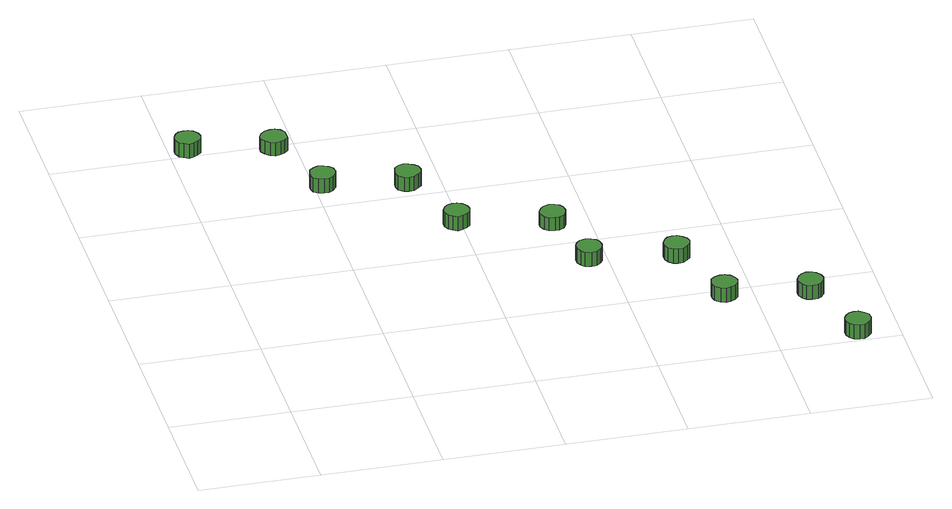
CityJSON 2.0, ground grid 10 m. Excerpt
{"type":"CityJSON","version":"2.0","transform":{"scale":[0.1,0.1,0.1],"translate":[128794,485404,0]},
"CityObjects":{
"tree1":{"type":"SolitaryVegetationObject","attributes":{"function":"something"},"geometry":[{"type":"MultiSurface","lod":"1","boundaries":[[[0,1,2,3,4,5,6,7,8,9,10,11,12,13,14]],[[15,16,17,18,19,20,21,22,23,24,25,26,27,28,29]],[[0,29,28,1]],[[1,28,27,2]],[[2,27,26,3]],[[3,26,25,4]],[[4,25,24,5]],[[5,24,23,6]],[[6,23,22,7]],[[7,22,21,8]],[[8,21,20,9]],[[9,20,19,10]],[[10,19,18,11]],[[11,18,17,12]],[[12,17,16,13]],[[13,16,15,14]],[[14,15,29,0]]]}]},
"tree2":{"type":"SolitaryVegetationObject","attributes":{"function":"something"},"geometry":[{"type":"MultiSurface","lod":"1","boundaries":[[[30,31,32,33,34,35,36,37,38,39,40,41,42,43,44]],[[45,46,47,48,49,50,51,52,53,54,55,56,57,58,59]],[[30,59,58,31]],[[31,58,57,32]],[[32,57,56,33]],[[33,56,55,34]],[[34,55,54,35]],[[35,54,53,36]],[[36,53,52,37]],[[37,52,51,38]],[[38,51,50,39]],[[39,50,49,40]],[[40,49,48,41]],[[41,48,47,42]],[[42,47,46,43]],[[43,46,45,44]],[[44,45,59,30]]]}]},
"tree3":{"type":"SolitaryVegetationObject","attributes":{"function":"something"},"geometry":[{"type":"MultiSurface","lod":"1","boundaries":[[[60,61,62,63,64,65,66,67,68,69,70,71,72,73,74]],[[75,76,77,78,79,80,81,82,83,84,85,86,87,88,89]],[[60,89,88,61]],[[61,88,87,62]],[[62,87,86,63]],[[63,86,85,64]],[[64,85,84,65]],[[65,84,83,66]],[[66,83,82,67]],[[67,82,81,68]],[[68,81,80,69]],[[69,80,79,70]],[[70,79,78,71]],[[71,78,77,72]],[[72,77,76,73]],[[73,76,75,74]],[[74,75,89,60]]]}]},
"tree4":{"type":"SolitaryVegetationObject","attributes":{"function":"something"},"geometry":[{"type":"MultiSurface","lod":"1","boundaries":[[[90,91,92,93,94,95,96,97,98,99,100,101,102,103,104]],[[105,106,107,108,109,110,111,112,113,114,115,116,117,118,119]],[[90,119,118,91]],[[91,118,117,92]],[[92,117,116,93]],[[93,116,115,94]],[[94,115,114,95]],[[95,114,113,96]],[[96,113,112,97]],[[97,112,111,98]],[[98,111,110,99]],[[99,110,109,100]],[[100,109,108,101]],[[101,108,107,102]],[[102,107,106,103]],[[103,106,105,104]],[[104,105,119,90]]]}]},
"tree5":{"type":"SolitaryVegetationObject","attributes":{"function":"something"},"geometry":[{"type":"MultiSurface","lod":"1","boundaries":[[[120,121,122,123,124,125,126,127,128,129,130,131,132,133,134]],[[135,136,137,138,139,140,141,142,143,144,145,146,147,148,149]],[[120,149,148,121]],[[121,148,147,122]],[[122,147,146,123]],[[123,146,145,124]],[[124,145,144,125]],[[125,144,143,126]],[[126,143,142,127]],[[127,142,141,128]],[[128,141,140,129]],[[129,140,139,130]],[[130,139,138,131]],[[131,138,137,132]],[[132,137,136,133]],[[133,136,135,134]],[[134,135,149,120]]]}]},
"tree6":{"type":"SolitaryVegetationObject","attributes":{"function":"something"},"geometry":[{"type":"MultiSurface","lod":"1","boundaries":[[[150,151,152,153,154,155,156,157,158,159,160,161,162,163,164]],[[165,166,167,168,169,170,171,172,173,174,175,176,177,178,179]],[[150,179,178,151]],[[151,178,177,152]],[[152,177,176,153]],[[153,176,175,154]],[[154,175,174,155]],[[155,174,173,156]],[[156,173,172,157]],[[157,172,171,158]],[[158,171,170,159]],[[159,170,169,160]],[[160,169,168,161]],[[161,168,167,162]],[[162,167,166,163]],[[163,166,165,164]],[[164,165,179,150]]]}]},
"tree7":{"type":"SolitaryVegetationObject","attributes":{"function":"something"},"geometry":[{"type":"MultiSurface","lod":"1","boundaries":[[[180,181,182,183,184,185,186,187,188,189,190,191,192,193,194]],[[195,196,197,198,199,200,201,202,203,204,205,206,207,208,209]],[[180,209,208,181]],[[181,208,207,182]],[[182,207,206,183]],[[183,206,205,184]],[[184,205,204,185]],[[185,204,203,186]],[[186,203,202,187]],[[187,202,201,188]],[[188,201,200,189]],[[189,200,199,190]],[[190,199,198,191]],[[191,198,197,192]],[[192,197,196,193]],[[193,196,195,194]],[[194,195,209,180]]]}]},
"tree8":{"type":"SolitaryVegetationObject","attributes":{"function":"something"},"geometry":[{"type":"MultiSurface","lod":"1","boundaries":[[[210,211,212,213,214,215,216,217,218,219,220,221,222,223,224]],[[225,226,227,228,229,230,231,232,233,234,235,236,237,238,239]],[[210,239,238,211]],[[211,238,237,212]],[[212,237,236,213]],[[213,236,235,214]],[[214,235,234,215]],[[215,234,233,216]],[[216,233,232,217]],[[217,232,231,218]],[[218,231,230,219]],[[219,230,229,220]],[[220,229,228,221]],[[221,228,227,222]],[[222,227,226,223]],[[223,226,225,224]],[[224,225,239,210]]]}]},
"tree9":{"type":"SolitaryVegetationObject","attributes":{"function":"something"},"geometry":[{"type":"MultiSurface","lod":"1","boundaries":[[[240,241,242,243,244,245,246,247,248,249,250,251,252,253,254]],[[255,256,257,258,259,260,261,262,263,264,265,266,267,268,269]],[[240,269,268,241]],[[241,268,267,242]],[[242,267,266,243]],[[243,266,265,244]],[[244,265,264,245]],[[245,264,263,246]],[[246,263,262,247]],[[247,262,261,248]],[[248,261,260,249]],[[249,260,259,250]],[[250,259,258,251]],[[251,258,257,252]],[[252,257,256,253]],[[253,256,255,254]],[[254,255,269,240]]]}]},
"tree10":{"type":"SolitaryVegetationObject","attributes":{"function":"something"},"geometry":[{"type":"MultiSurface","lod":"1","boundaries":[[[270,271,272,273,274,275,276,277,278,279,280,281,282,283,284]],[[285,286,287,288,289,290,291,292,293,294,295,296,297,298,299]],[[270,299,298,271]],[[271,298,297,272]],[[272,297,296,273]],[[273,296,295,274]],[[274,295,294,275]],[[275,294,293,276]],[[276,293,292,277]],[[277,292,291,278]],[[278,291,290,279]],[[279,290,289,280]],[[280,289,288,281]],[[281,288,287,282]],[[282,287,286,283]],[[283,286,285,284]],[[284,285,299,270]]]}]},
"tree11":{"type":"SolitaryVegetationObject","attributes":{"function":"something"},"geometry":[{"type":"MultiSurface","lod":"1","boundaries":[[[300,301,302,303,304,305,306,307,308,309,310,311,312,313,314]],[[315,316,317,318,319,320,321,322,323,324,325,326,327,328,329]],[[300,329,328,301]],[[301,328,327,302]],[[302,327,326,303]],[[303,326,325,304]],[[304,325,324,305]],[[305,324,323,306]],[[306,323,322,307]],[[307,322,321,308]],[[308,321,320,309]],[[309,320,319,310]],[[310,319,318,311]],[[311,318,317,312]],[[312,317,316,313]],[[313,316,315,314]],[[314,315,329,300]]]}]}
},
"vertices":[
[26,409,19],[25,413,19],[22,417,19],[18,419,19],[14,419,19],[10,418,19],[7,415,19],[5,411,19],[5,407,19],[7,402,19],[10,400,19],[14,398,19],[18,399,19],[22,401,19],[25,404,19],[25,404,6],[22,401,6],[18,399,6],[14,398,6],[10,400,6],[7,402,6],[5,407,6],[5,411,6],[7,415,6],[10,418,6],[14,419,6],[18,419,6],[22,417,6],[25,413,6],[26,409,6],
[92,393,20],[92,397,20],[89,401,20],[85,403,20],[81,403,20],[77,402,20],[73,399,20],[71,395,20],[71,391,20],[73,387,20],[77,384,20],[81,382,20],[85,383,20],[89,385,20],[92,388,20],[92,388,8],[89,385,8],[85,383,8],[81,382,8],[77,384,8],[73,387,8],[71,391,8],[71,395,8],[73,399,8],[77,402,8],[81,403,8],[85,403,8],[89,401,8],[92,397,8],[92,393,8],
[117,329,20],[116,334,20],[113,337,20],[109,339,20],[105,340,20],[101,338,20],[97,335,20],[96,331,20],[96,327,20],[97,323,20],[101,320,20],[105,319,20],[109,319,20],[113,321,20],[116,325,20],[116,325,7],[113,321,7],[109,319,7],[105,319,7],[101,320,7],[97,323,7],[96,327,7],[96,331,7],[97,335,7],[101,338,7],[105,340,7],[109,339,7],[113,337,7],[116,334,7],[117,329,7],
[183,314,21],[182,319,21],[179,322,21],[175,324,21],[171,325,21],[167,324,21],[163,321,21],[162,317,21],[162,312,21],[163,308,21],[167,305,21],[171,304,21],[175,304,21],[179,307,21],[182,310,21],[182,310,8],[179,307,8],[175,304,8],[171,304,8],[167,305,8],[163,308,8],[162,312,8],[162,317,8],[163,321,8],[167,324,8],[171,325,8],[175,324,8],[179,322,8],[182,319,8],[183,314,8],
[207,250,19],[206,254,19],[203,258,19],[199,260,19],[195,260,19],[191,259,19],[188,256,19],[186,252,19],[186,248,19],[188,244,19],[191,241,19],[195,239,19],[199,240,19],[203,242,19],[206,245,19],[206,245,6],[203,242,6],[199,240,6],[195,239,6],[191,241,6],[188,244,6],[186,248,6],[186,252,6],[188,256,6],[191,259,6],[195,260,6],[199,260,6],[203,258,6],[206,254,6],[207,250,6],
[296,171,19],[295,176,19],[293,179,19],[289,181,19],[285,182,19],[280,181,19],[277,178,19],[275,174,19],[275,169,19],[277,165,19],[280,162,19],[285,161,19],[289,161,19],[293,164,19],[295,167,19],[295,167,6],[293,164,6],[289,161,6],[285,161,6],[280,162,6],[277,165,6],[275,169,6],[275,174,6],[277,178,6],[280,181,6],[285,182,6],[289,181,6],[293,179,6],[295,176,6],[296,171,6],
[280,228,20],[279,233,20],[277,236,20],[273,238,20],[269,239,20],[264,237,20],[261,234,20],[259,230,20],[259,226,20],[261,222,20],[264,219,20],[269,218,20],[273,218,20],[277,220,20],[279,224,20],[279,224,8],[277,220,8],[273,218,8],[269,218,8],[264,219,8],[261,222,8],[259,226,8],[259,230,8],[261,234,8],[264,237,8],[269,239,8],[273,238,8],[277,236,8],[279,233,8],[280,228,8],
[364,157,21],[363,161,21],[360,164,21],[356,167,21],[352,167,21],[348,166,21],[345,163,21],[343,159,21],[343,154,21],[345,150,21],[348,147,21],[352,146,21],[356,146,21],[360,149,21],[363,152,21],[363,152,8],[360,149,8],[356,146,8],[352,146,8],[348,147,8],[345,150,8],[343,154,8],[343,159,8],[345,163,8],[348,166,8],[352,167,8],[356,167,8],[360,164,8],[363,161,8],[364,157,8],
[387,91,20],[386,95,20],[383,99,20],[379,101,20],[375,101,20],[371,100,20],[367,97,20],[366,93,20],[366,89,20],[367,85,20],[371,82,20],[375,80,20],[379,81,20],[383,83,20],[386,86,20],[386,86,7],[383,83,7],[379,81,7],[375,80,7],[371,82,7],[367,85,7],[366,89,7],[366,93,7],[367,97,7],[371,100,7],[375,101,7],[379,101,7],[383,99,7],[386,95,7],[387,91,7],
[454,77,21],[453,81,21],[450,85,21],[447,87,21],[442,88,21],[438,86,21],[435,83,21],[433,79,21],[433,75,21],[435,71,21],[438,68,21],[442,67,21],[447,67,21],[450,69,21],[453,73,21],[453,73,8],[450,69,8],[447,67,8],[442,67,8],[438,68,8],[435,71,8],[433,75,8],[433,79,8],[435,83,8],[438,86,8],[442,88,8],[447,87,8],[450,85,8],[453,81,8],[454,77,8],
[477,12,19],[476,17,19],[473,20,19],[469,23,19],[465,23,19],[461,22,19],[458,19,19],[456,15,19],[456,10,19],[458,6,19],[461,3,19],[465,2,19],[469,2,19],[473,5,19],[476,8,19],[476,8,6],[473,5,6],[469,2,6],[465,2,6],[461,3,6],[458,6,6],[456,10,6],[456,15,6],[458,19,6],[461,22,6],[465,23,6],[469,23,6],[473,20,6],[476,17,6],[477,12,6]
]}
